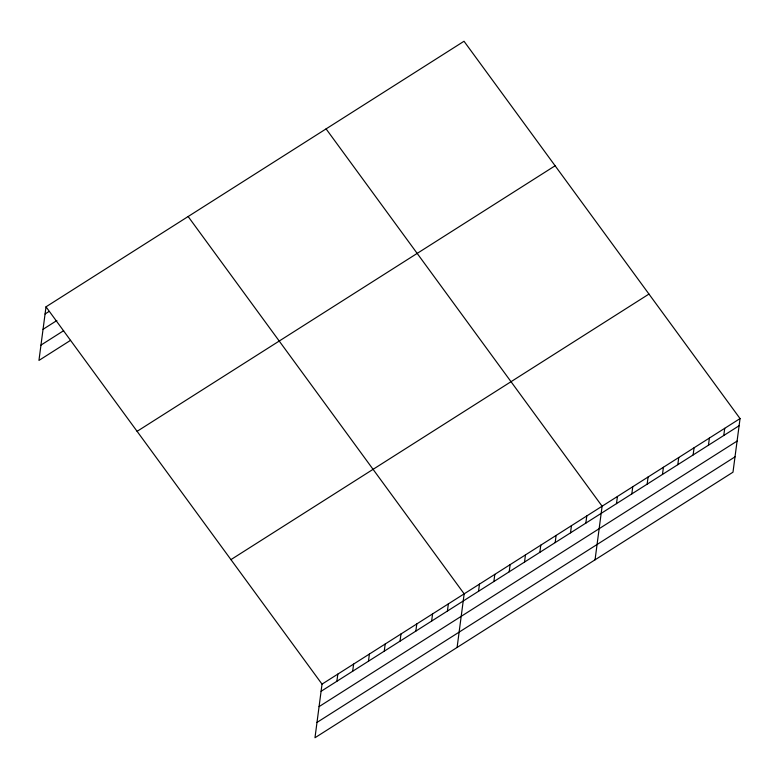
<?xml version="1.0" encoding="UTF-8"?>
<svg xmlns="http://www.w3.org/2000/svg" width="779" height="779" viewBox="0 0 779 779"><rect width="100%" height="100%" fill="white"/><g stroke="black" fill="none" stroke-linecap="round" stroke-linejoin="round"><path stroke-width="1.17" d="M46.01 306.819L322.029 684.137L314.979 737.742L732.99 472.181L740.05 418.576L464.021 41.258L46.01 306.819L38.95 360.424L70.529 340.355M336.879 681.274L337.823 674.108M352.673 671.245L353.617 664.078M368.467 661.205L369.412 654.039M384.251 651.176L385.196 644.009M400.046 641.146L400.99 633.979M415.84 631.117L416.784 623.94M431.634 621.077L432.579 613.91M447.419 611.048L448.363 603.881M457.098 647.456L464.157 593.851L188.138 216.523M478.54 591.28L479.484 584.114M493.867 581.543L494.811 574.376M509.193 571.805L510.138 564.639M524.52 562.068L525.465 554.901M539.847 552.33L540.792 545.164M555.174 542.593L556.118 535.426M570.51 532.855L571.445 525.689M585.837 523.118L586.782 515.951M595.049 559.819L602.109 506.214L326.08 128.886M616.491 503.643L617.435 496.476M631.818 493.905L632.762 486.739M647.145 484.168L648.089 477.001M662.471 474.43L663.416 467.264M677.798 464.693L678.743 457.526M693.125 454.955L694.07 447.789M708.452 445.218L709.396 438.051M723.779 435.48L724.723 428.314M45.065 313.986L49.009 311.473M43.049 329.303L56.867 320.529M40.966 345.097L63.664 330.676M137.094 431.332L555.115 165.771M230.944 559.624L648.965 294.063M322.029 684.137L740.05 418.576M321.084 691.304L739.105 425.743M319.069 706.631L737.09 441.07M316.995 722.425L735.006 456.864"/></g></svg>
